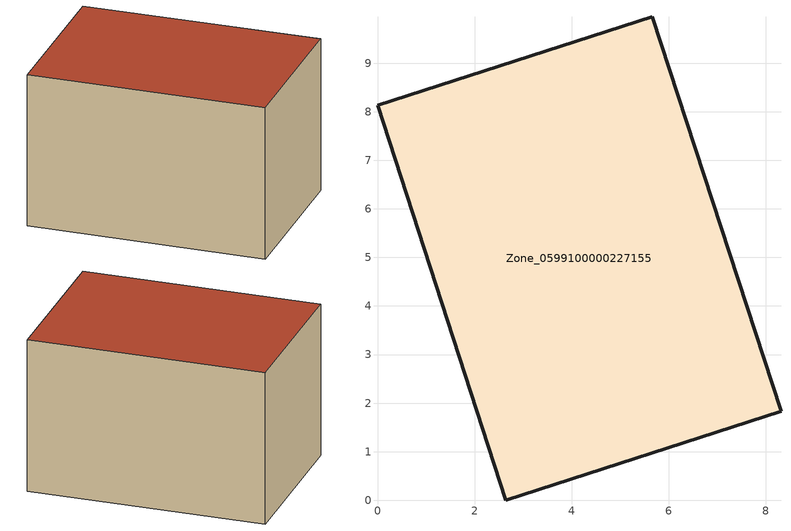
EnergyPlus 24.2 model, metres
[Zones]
Zone_0599100000227155
 floor ground (C_G): 2.64,0 0,8.13 5.66,9.96 8.31,1.83 z3.88
 wall outside (C_F): 2.64,0 8.31,1.83 5.66,9.96 0,8.13 2.64,0 z3.88:9.54
 roof outside (C_R): 0,8.13 2.64,0 8.31,1.83 5.66,9.96 z9.54
[BUILDING]
Pand.0599100000227155: North Axis=0; Terrain=City; Loads Convergence Tolerance Value=0.04; Temperature Convergence Tolerance Value=0.4; Solar Distribution=FullExterior; Maximum Number of Warmup Days=25; Minimum Number of Warmup Days=1
[Site:Location]
Rotterdam.The.Hague.AP_ZH_NLD Design_Conditions: Latitude=51.96; Longitude=4.45; Time Zone=1; Elevation=-4.5
[SITE:GROUNDTEMPERATURE:BUILDINGSURFACE]
18, 18, 18, 18, 18, 18, 18, 18, 18, 18, 18, 18
[MATERIAL] Thermal Absorptance=0.9; Solar Absorptance=0.7; Visible Absorptance=0.7
Name | Roughness | Thickness | Conductivity | Density | Specific Heat
G.TI.1946-1964 | MediumSmooth | 0.15 | 1 | 540 | 1210
F.TI.1946-1964 | Rough | 0.3 | 0.857143 | 1920 | 840
R.TI.1946-1964 | MediumRough | 0.2 | 0.277778 | 1500 | 1000
[CONSTRUCTION]
C_G: G.TI.1946-1964
C_F: F.TI.1946-1964
C_R: R.TI.1946-1964
[ZONE]
Zone_0599100000227155: Type=1; Multiplier=1; Ceiling Height=Autocalculate; Volume=Autocalculate; Floor Area=autocalculate; Part of Total Floor Area=Yes
[ZONEINFILTRATION:DESIGNFLOWRATE]
Infil_Zone_0599100000227155: Zone or ZoneList or Space or SpaceList=Zone_0599100000227155; Schedule=AlwaysOn; Design Flow Rate Calculation Method=Flow/Area; Flow Rate per Floor Area=0.003; Constant Term Coefficient=1; Temperature Term Coefficient=0; Velocity Term Coefficient=0; Velocity Squared Term Coefficient=0
[HVACTEMPLATE:ZONE:IDEALLOADSAIRSYSTEM]
Zone_0599100000227155: Maximum Heating Supply Air Temperature=50; Minimum Cooling Supply Air Temperature=13; Maximum Heating Supply Air Humidity Ratio=0.0156; Minimum Cooling Supply Air Humidity Ratio=0.0077; Heating Limit=NoLimit; Cooling Limit=NoLimit; Dehumidification Control Type=ConstantSensibleHeatRatio; Cooling Sensible Heat Ratio=0.7; Dehumidification Setpoint=60; Humidification Control Type=None; Humidification Setpoint=30; Outdoor Air Method=None; Outdoor Air Flow Rate per Person=0.00944; Outdoor Air Flow Rate per Zone Floor Area=0; Outdoor Air Flow Rate per Zone=0; Demand Controlled Ventilation Type=None; Outdoor Air Economizer Type=NoEconomizer; Heat Recovery Type=None; Sensible Heat Recovery Effectiveness=0.7; Latent Heat Recovery Effectiveness=0.65
[ZONECONTROL:THERMOSTAT]
ThermostatControl_Zone_0599100000227155: Zone or ZoneList=Zone_0599100000227155; Control Type Schedule=DualSetpointControlType; Control 1=Thermostat_Zone_0599100000227155; Temperature Difference Between Cutout And Setpoint=0
[THERMOSTATSETPOINT:DUALSETPOINT]
Thermostat_Zone_0599100000227155: Heating Setpoint Temperature Schedule=HeatingSetpoint_Zone_0599100000227155; Cooling Setpoint Temperature Schedule=CoolingSetpoint_Zone_0599100000227155
[SCHEDULE:COMPACT]
HeatingSetpoint_Zone_0599100000227155: Through: 12/31, For: AllDays, Until: 24:00, 21
CoolingSetpoint_Zone_0599100000227155: Through: 12/31, For: AllDays, Until: 24:00, 24
DualSetpointControlType: Through: 12/31, For: AllDays, Until: 24:00, 4
AlwaysOn: Through: 12/31, For: AllDays, Until: 24:00, 1
